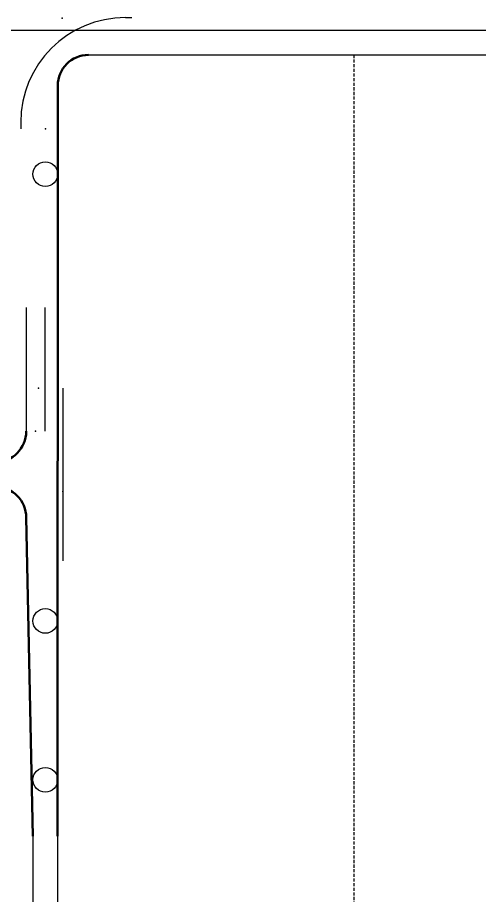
# Model space of a CAD drawing. Header units: metres. Extents: x -1021672 to -1021230, y -2826902 to -2826531.
# Drawn here: x -1021536.9 to -1021462, y -2826673.4 to -2826531.1 of the extents above; entities that cross this region are included whole.
import ezdxf

# ---------------------------------------------------------------- set-up
doc = ezdxf.new("R2010")
doc.units = ezdxf.units.M
doc.linetypes.add('DASHED', pattern=[0.75, 0.5, -0.25])
for name, color, linetype in [('C-ANNO', 7, 'Continuous'), ('C-ANNO-MATC', 7, 'DASHED'), ('C-BRDG-FOUNDATION', 2, 'Continuous'), ('IRRIG-FITTINGS', 1, 'Continuous'), ('PLOT-GRID', 8, 'Continuous'), ('V-CTRL-NODE-UNKN', 1, 'Continuous')]:
    doc.layers.add(name, color=color, linetype=linetype)

# ---------------------------------------------------------------- blocks, each defined once
blk = doc.blocks.new('*U69')
for p, q in [((-12972, 4000), (-14028, 4000)), ((4028, -13000), (4028, -14000))]:
    blk.add_line(p, q)
blk.add_arc((-12972, -13000), 17000, 0, 90)
at = {"color": 2, "lineweight": 50}
blk.add_arc((-7028, -7000), 5000, 0, 90, dxfattribs=at)
for p in [(-14028, 0), (3924, -2743)]:
    blk.add_point(p)
blk = doc.blocks.new('*U87')
for p, q in [((0, 2000), (86052, 2000)), ((0, -2000), (86052, -2000))]:
    blk.add_line(p, q)
blk.add_point((86052, 0))
blk = doc.blocks.new('*U88')
for p, q in [((0, 2000), (37361, 2000)), ((0, -2000), (37361, -2000))]:
    blk.add_line(p, q)
blk.add_point((37361, 0))
blk = doc.blocks.new('*U84')
blk.add_line((4000, -14000), (4000, 14000))
at = {"color": 2, "lineweight": 50}
for centre, start, end in [((-7000, 7000), 270, 0), ((-7000, -7000), 0, 90)]:
    blk.add_arc(centre, 5000, start, end, dxfattribs=at)
for p in [(0, 14000), (-14000, 0), (3924, -2743)]:
    blk.add_point(p)
blk = doc.blocks.new('*U86')
for p, q in [((0, 1500), (20057, 1500)), ((0, -1500), (20057, -1500))]:
    blk.add_line(p, q)
blk.add_point((20057, 0))

msp = doc.modelspace()

# ---------------------------------------------------------------- linework, layer by layer
at = {"layer": 'C-ANNO', "color": 2, "lineweight": 50}
msp.add_line((-1021535.53, -2826612.12), (-1021534.44, -2826663.75), dxfattribs=at)
at = {"layer": 'C-ANNO-MATC', "color": 2, "linetype": 'ByBlock', "lineweight": 50}
msp.add_line((-1021530.43, -2826542.12), (-1021530.44, -2826663.75), dxfattribs=at)
at = {"layer": 'IRRIG-FITTINGS'}
for centre in [(-1021532.44, -2826556.45), (-1021532.44, -2826628.87), (-1021532.44, -2826654.62)]:
    msp.add_circle(centre, 2, dxfattribs=at)
at = {"layer": 'PLOT-GRID'}
msp.add_line((-1021632.44, -2826533.12), (-1021232.44, -2826533.12), dxfattribs=at)
at = {"layer": 'V-CTRL-NODE-UNKN', "linetype": 'DASHED'}
msp.add_line((-1021482.41, -2826537.12), (-1021482.41, -2826706.12), dxfattribs=at)

# ---------------------------------------------------------------- block references
at = {"xscale": 0.001, "yscale": 0.001, "zscale": 0.001, "rotation": 90.00830967938703}
msp.add_blockref('*U69', (-1021532.43, -2826535.09), dxfattribs=at)
at = {"color": 2, "lineweight": 50, "xscale": 0.001, "yscale": 0.001, "zscale": 0.001, "rotation": 0.0083096793869397}
msp.add_blockref('*U84', (-1021533.53, -2826605.12), dxfattribs=at)
at = {"layer": 'C-BRDG-FOUNDATION', "color": 2, "lineweight": 50, "xscale": 0.001, "yscale": 0.001, "zscale": 0.001}
msp.add_blockref('*U87', (-1021525.43, -2826535.12), dxfattribs=at)
at = {"layer": 'C-BRDG-FOUNDATION', "color": 2, "lineweight": 50, "xscale": 0.001, "yscale": 0.001, "zscale": 0.001, "rotation": 270}
for name, p in [('*U86', (-1021534.03, -2826578.06)), ('*U88', (-1021532.44, -2826663.75))]:
    msp.add_blockref(name, p, dxfattribs=at)

doc.saveas('drawing.dxf')
